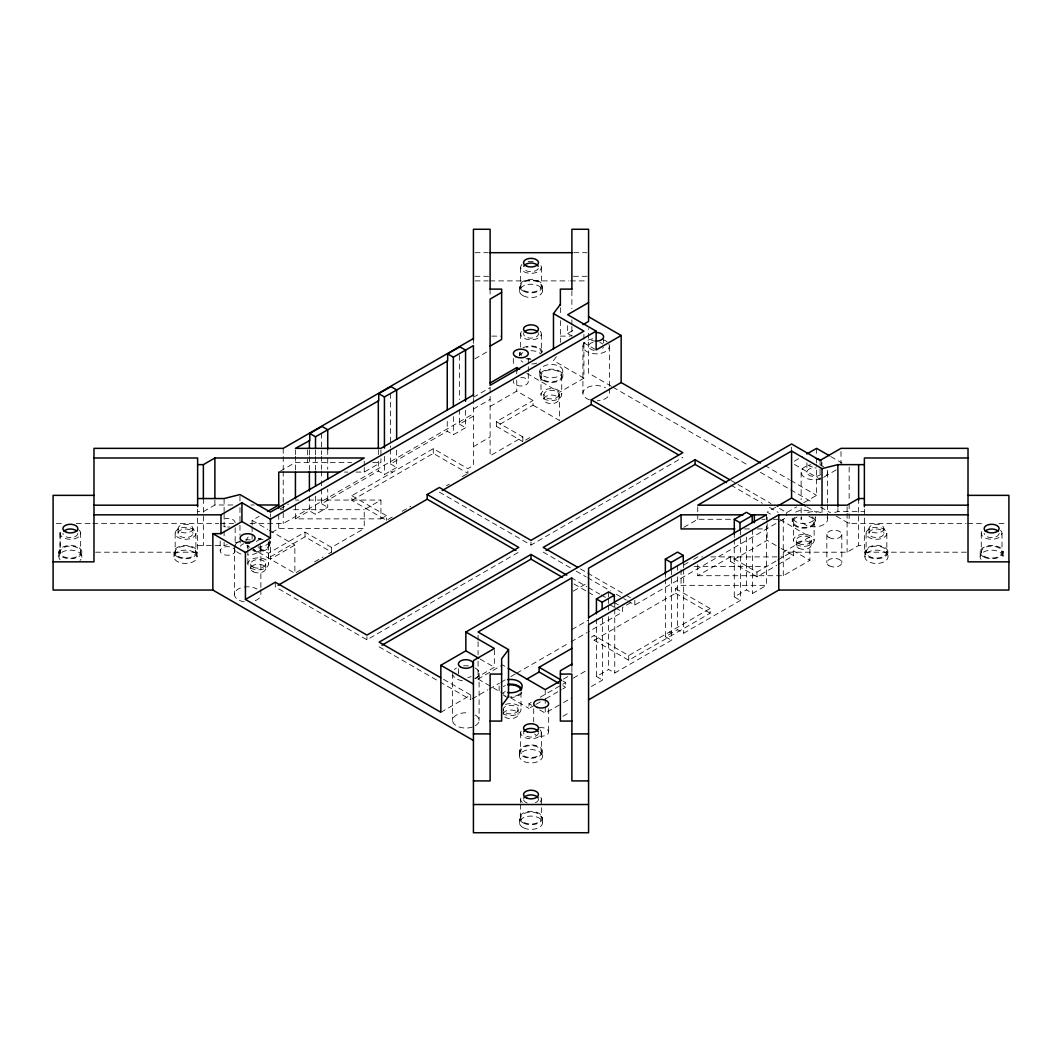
<?xml version="1.0" encoding="UTF-8"?>
<svg xmlns="http://www.w3.org/2000/svg" width="1062" height="1062" viewBox="0 0 1062 1062"><rect width="100%" height="100%" fill="white"/><g stroke="black" fill="none" stroke-linecap="round" stroke-linejoin="round"><path stroke-width="0.75" stroke-dasharray="5 3.75" d="M556.422 356.646L553.475 360.576L583.927 378.165L583.927 340.875M232.897 504.994L214.896 504.994L203.373 511.645L197.625 511.645M280.129 471.289L295.435 462.448L351.628 462.448M474.807 358.89L488.732 350.858M567.639 325.662L567.639 333.495L574.622 329.472M252.106 525.079L252.106 520.38L259.115 516.331M280.129 508.897L288.479 504.078M473.426 397.307L490.113 387.657M356.022 472.086L364.239 472.086L380.939 462.448L380.939 457.749M473.426 409.056L490.113 399.418M250.114 523.566L283.222 523.566L473.426 413.755M256.314 541.447L263.323 537.412M271.726 532.553L278.735 528.504L364.239 528.504L364.239 509.707L380.939 500.056L380.939 518.867L295.435 518.867L295.435 503.189M295.435 518.867L309.4 510.809L315.507 514.327L327.72 507.278L327.72 489.131M321.613 488.998L321.613 503.76L378.324 471.01L384.431 474.541L396.644 467.492L396.644 449.332M390.537 449.199L390.537 463.961L447.248 431.225L453.355 434.743L465.568 427.694L465.568 409.534M459.461 409.401L459.461 424.163L473.426 416.105M490.113 406.467L516.756 391.095L533.031 400.493L533.031 405.193L496.392 426.353L496.392 421.654L533.031 400.493M392.183 517.075L386.462 520.38L351.854 500.401L351.854 495.688L433.283 448.682L467.891 468.661L473.426 465.475L473.426 398.091M351.854 500.401L433.283 453.381L467.891 473.36L467.891 468.661M258.889 547.793L268.394 553.289L305.033 532.128L331.503 547.408L364.239 528.504M331.503 547.408L331.503 552.107L305.033 536.828L268.394 557.988L268.394 553.289M300.493 570.015L294.864 573.268L294.864 545.058L270.425 559.156L270.425 541.328M526.725 373.346L559.501 392.263L583.927 378.165M473.426 446.664L490.113 437.026M380.939 518.867L386.462 515.667L386.462 520.38M529.898 437.557L522.862 441.633L522.862 436.933L490.113 455.824L490.113 386.249M314.591 561.878L323.047 556.992M328.689 553.74L331.503 552.107M402.179 511.3L410.755 506.348M446.465 485.732L449.319 484.086M462.182 476.665L467.891 473.36M275.31 582.202L275.31 586.901L366.921 639.789L518.787 552.107M439.389 492.171L531 545.058L682.866 457.377M794.349 461.173L802.686 456.368M573.268 591.162L587.193 583.131M683.848 527.323L697.761 519.291L732.289 519.291M474.82 678.565L494.361 667.281L494.361 648.484M824.258 476.825L836.816 469.563M478.073 661.201L478.073 679.043L502.499 664.931L506.773 667.401M775.764 507.171L767.136 512.149L772.844 515.442M571.887 629.58L588.574 619.942M683.848 564.944L688.017 562.528M693.592 559.316L697.761 556.9L702.699 556.9M440.849 712.283L470.745 695.026L470.745 699.725L440.69 682.375M630.748 602.645L622.611 607.345L622.611 612.044L588.229 631.903M779.521 508.486L786.69 512.614L796.646 506.866M803.761 502.751L816.572 495.357L816.572 464.559M472.178 698.902L487.936 689.796M489.37 688.972L499.392 683.185M500.826 682.362L505.127 679.879M510.862 676.56L515.15 674.078M516.583 673.255L569.604 642.656M571.024 641.82L587.193 632.501M627.669 600.866L634.824 604.995L779.521 521.455M780.477 520.898L786.69 517.313L786.69 512.614M591.348 637.147L594.109 635.554L628.717 655.533L710.146 608.526L710.146 613.225L628.717 660.232L594.109 640.253L594.109 635.554M594.109 640.253L675.538 593.246L675.538 588.547L681.061 585.348L766.565 585.348L766.565 521.097M697.761 564.745L697.761 575.71L730.497 556.807L756.967 572.086L776.694 560.696M505.313 691.521L502.499 693.141L509.468 697.163M730.497 556.807L730.497 561.506L767.136 540.359L779.681 547.594M563.471 679.096L569.073 675.857M697.761 575.71L783.265 575.71L809.894 560.338L809.894 536.828L783.265 552.2L847.104 552.2L858.627 545.549L864.375 545.549M534.598 705.168L528.969 708.42L528.969 703.721L531.783 702.088M540.239 697.216L561.373 685.003M562.794 684.193L565.608 682.561L565.608 687.273L562.794 688.893M573.268 678.14L588.574 669.299M777.689 560.112L793.606 550.939L809.894 560.338M536.005 704.358L544.461 699.473M545.881 698.663L561.373 689.703M730.497 561.506L756.967 576.785L776.694 565.396M778.101 564.586L793.606 555.638L793.606 550.939M596.432 618.761L596.432 676.521L608.645 669.472L614.752 673.003L671.463 640.253L671.463 576.294M665.356 578.963L665.356 636.735L677.569 629.673L683.676 633.204L740.387 600.468L740.387 536.509M734.28 539.164L734.28 596.937L746.493 589.888L752.6 593.406L766.565 585.348M539.828 709.987L545.244 713.12L562.063 703.416M563.471 702.606L571.887 697.747M591.375 686.49L602.539 680.052L602.539 616.093M562.926 716.279L569.325 712.575M197.625 545.549L224.109 545.549L227.281 544.753M235.206 542.762L239.972 541.58M834.719 512.442L837.891 511.645L864.375 511.645M475.072 252.69L488.228 252.69M573.772 252.69L586.928 252.69M474.94 276.293L488.6 276.293M573.4 276.293L587.06 276.293M475.072 280.899L488.228 280.899M489.874 280.899L568.834 280.899M570.48 280.899L586.928 280.899M491.759 336.123L501.636 336.123M560.364 336.123L570.241 336.123M372.789 462.448L380.939 462.448M344.513 472.086L347.792 472.086M295.435 500.056L298.727 500.056M308.591 500.056L380.939 500.056M250.911 504.994L254.19 504.994M280.381 509.707L283.673 509.707M293.537 509.707L364.239 509.707M761.892 519.291L765.171 519.291M773.401 519.291L783.265 519.291L783.265 575.71M56.405 523.566L63.03 523.566M76.278 523.566L91.173 523.566M92.832 523.566L218.653 523.566M220.312 523.566L233.56 523.566M836.259 516.132L849.149 523.566L966.075 523.566M967.721 523.566L984.195 523.566M999.023 523.566L1007.254 523.566M744.581 528.929L749.467 528.929M757.405 528.929L766.565 528.929M95.62 552.2L197.625 552.2L197.625 508.273M966.38 552.2L864.375 552.2L864.375 505.193M710.916 556.9L783.265 556.9M694.216 566.55L766.565 566.55M830.736 456.527L842.073 463.059M567.639 333.495L574.768 337.61M583.317 342.548L596.14 349.956M794.416 464.426L820.063 479.241L820.063 466.696M764.852 465.488L789.278 479.599M790.712 480.422L816.572 495.357M611.486 386.356L588.574 373.134L588.574 328.662M612.92 387.179L748.922 465.7M760.379 472.325L813.359 502.897M820.514 507.039L830.537 512.827M806.801 506.839L816.492 512.428M730.855 480.382L736.59 483.688M738.024 484.524L770.946 503.534M730.855 485.095L762.357 503.269M769.512 507.397L778.101 512.362M779.973 519.557L809.894 536.828M533.031 405.193L559.501 420.472L559.501 392.263M781.074 548.39L793.606 555.638M496.392 421.654L522.862 436.933M496.392 426.353L522.862 441.633M459.461 424.163L465.568 427.694M734.28 596.937L740.387 600.468M675.538 588.547L710.146 608.526M675.538 593.246L710.146 613.225M580.423 568.887L586.158 572.192M587.591 573.029L624.801 594.508M626.235 595.331L630.523 597.813M390.537 463.961L396.644 467.492M543.213 552.107L570.413 567.812M576.135 571.117L586.158 576.905M587.591 577.728L610.491 590.95M616.212 594.255L626.235 600.043M390.537 471.01L392.568 472.192M669.432 632.023L671.463 633.204M571.077 577.595L586.821 586.689M588.255 587.512L599.711 594.123M601.132 594.946L605.433 597.428M614.022 602.393L618.31 604.862M573.945 583.954L586.821 591.388M588.255 592.211L595.41 596.353M609.721 604.61L614.022 607.092M615.456 607.915L622.611 612.044M665.356 636.735L671.463 640.253M351.854 495.688L386.462 515.667M321.613 503.76L327.72 507.278M596.432 676.521L602.539 680.052M562.82 680.954L565.608 682.561M562.82 685.654L565.608 687.273M252.106 520.38L267.783 529.42M269.204 530.243L294.864 545.058M480.104 659.064L494.361 667.281M528.969 703.721L531.677 705.287M246.888 545.576L249.663 547.169M251.044 547.965L294.864 573.268M478.073 679.043L501.609 692.623M510.862 697.973L528.969 708.42M443.544 679.322L470.745 695.026M379.134 646.838L439.256 681.552M1003.046 551.231L1003.046 557.669M1001.997 533.297L1001.997 552.107A10.368 5.987 0 0 1 986.439 557.284A10.368 5.987 0 0 1 986.439 546.93A10.368 5.987 0 0 1 1001.997 552.107M981.261 533.297L981.261 552.107M980.213 551.258L980.213 557.683M887.991 552.107A11.509 6.651 0 0 1 870.707 557.869A11.509 6.651 0 0 1 870.707 546.346A11.509 6.651 0 0 1 887.991 552.107L887.991 556.807A11.509 6.651 0 0 1 870.707 562.568A11.509 6.651 0 0 1 870.707 551.045A11.509 6.651 0 0 1 887.991 556.807M886.836 533.297A10.368 5.987 0 0 1 871.291 538.487A10.368 5.987 0 0 1 871.291 528.119A10.368 5.987 0 0 1 886.836 533.297L886.836 552.107A10.368 5.987 0 0 1 871.291 557.284A10.368 5.987 0 0 1 871.291 546.93A10.368 5.987 0 0 1 886.836 552.107M883.956 528.597A7.487 4.328 0 0 1 872.725 532.341A7.487 4.328 0 0 1 872.725 524.854A7.487 4.328 0 0 1 883.956 528.597L883.956 533.297A7.487 4.328 0 0 1 872.725 537.04A7.487 4.328 0 0 1 872.725 529.566A7.487 4.328 0 0 1 883.956 533.297M868.981 528.597L868.981 533.297M866.101 533.297L866.101 552.107M864.959 552.107L864.959 556.807M858.627 498.543L858.627 545.549M849.149 467.147L849.149 501.994M849.149 503.653L849.149 511.95M849.149 513.61L849.149 523.566M847.104 506.813L847.104 511.672M847.104 513.291L847.104 552.2M841.808 534.478L841.808 562.687M841.011 451.483L841.011 464.014M837.891 508.406L837.891 511.645M827.617 472.192L827.617 502.99M827.617 504.609L827.617 519.199M826.833 534.478L826.833 562.687M822.028 507.53L822.028 512.388M821.855 462.78L821.855 465.913M820.063 460.43L820.063 465.129M816.572 448.35L816.572 456.448M816.572 458.067L816.572 462.939M815.297 521.548L815.297 516.849A11.509 6.651 0 0 1 803.788 523.5A11.509 6.651 0 0 1 792.265 516.849L792.265 521.548M814.142 521.548L814.142 540.359A10.368 5.987 0 0 1 798.597 545.536A10.368 5.987 0 0 1 798.597 535.168A10.368 5.987 0 0 1 814.142 540.359M811.249 540.067L811.249 544.766M806.881 462.78L806.881 472.192M801.133 472.192L801.133 499.751M801.133 507.848L801.133 519.199M796.314 540.651L796.314 545.35M793.42 521.548L793.42 540.359M791.575 447.115L791.575 450.248M767.136 517.128L767.136 522.106M767.136 523.765L767.136 540.359M766.565 514.831L766.565 519.53M756.967 572.086L756.967 576.785M752.6 529.447L752.6 593.406M746.493 537.067L746.493 589.888M740.387 529.938L740.387 534.863M734.28 534.226L734.28 537.518M697.761 506.76L697.761 519.291M683.676 562.687L683.676 567.599M683.676 569.245L683.676 633.204M681.061 569.683L681.061 585.348M677.569 565.316L677.569 570.267M677.569 576.865L677.569 629.673M671.463 569.736L671.463 574.661M665.356 574.011L665.356 577.316M634.824 600.295L634.824 604.995M628.717 655.533L628.717 660.232M614.752 602.473L614.752 607.398M614.752 609.044L614.752 673.003M609.389 346.199L609.389 386.727M609.389 388.347L609.389 393.205A13.248 7.646 0 0 1 597.295 400.825M608.645 591.906L608.645 596.857M608.645 598.503L608.645 603.455M608.645 605.101L608.645 610.053M608.645 616.65L608.645 669.472M603.628 339.92L603.628 343.066M588.574 619.757L588.574 624.642M583.927 334.397L583.927 339.256M582.905 346.199L582.905 393.205M571.887 290.736L571.887 308.63M571.887 319.914L571.887 324.813M571.887 326.406L571.887 336.123M571.887 667.334L571.887 672.365M562.873 371.116A11.509 6.651 0 0 1 545.602 376.864A11.509 6.651 0 0 1 545.602 365.355A11.509 6.651 0 0 1 562.873 371.116L562.873 375.815M561.718 375.815L561.718 394.613A10.368 5.987 0 0 1 546.173 399.803A10.368 5.987 0 0 1 546.173 389.435A10.368 5.987 0 0 1 561.718 394.613M560.364 307.648L560.364 315.135M560.364 320.618L560.364 342.442M558.824 394.905A7.487 4.328 0 0 1 547.182 398.21A7.487 4.328 0 0 1 548.058 390.736A7.487 4.328 0 0 1 558.824 394.905L558.824 399.617A7.487 4.328 0 0 1 547.182 402.91A7.487 4.328 0 0 1 548.058 395.436A7.487 4.328 0 0 1 558.824 399.617M548.669 708.699L548.669 731.93M545.244 689.623L545.244 705.287M545.244 706.854L545.244 713.12M543.89 394.321L543.89 399.02M542.496 285.824L542.496 290.523M542.456 752.268A11.509 6.651 0 0 1 524.23 756.941A11.509 6.651 0 0 1 526.327 745.484A11.509 6.651 0 0 1 542.456 752.268L542.456 756.967A11.509 6.651 0 0 1 524.23 761.64A11.509 6.651 0 0 1 526.327 750.184A11.509 6.651 0 0 1 542.456 756.967M542.456 817.368L542.456 822.068M541.368 267.252L541.368 286.05M541.341 334.264L541.341 353.062A10.368 5.987 0 0 0 526.447 347.274M541.368 732.661L541.368 751.458M541.355 798.956L541.355 817.767M540.996 375.815L540.996 394.613M539.841 371.116L539.841 375.815M533.695 708.699L533.695 721.974M531 541.925L531 545.058M528.305 358.465L528.305 365.102M528.305 366.762L528.305 371.74M528.305 373.399L528.305 381.683M521.004 692.358L521.004 709.602M520.632 267.478L520.632 286.275M520.659 333.441L520.659 347.539M520.632 732.86L520.632 751.67M520.645 799.527L520.645 802.66M520.645 804.226L520.645 818.337M519.504 286.514L519.504 291.214M519.491 355.783L519.491 352.65A11.509 6.651 0 0 0 521.03 355.982M519.544 750.861L519.544 755.56M519.544 818.722L519.544 823.422M518.11 709.894A7.487 4.328 0 0 1 506.468 713.186A7.487 4.328 0 0 1 507.344 705.712A7.487 4.328 0 0 1 518.11 709.894L518.11 714.593A7.487 4.328 0 0 1 506.468 717.885A7.487 4.328 0 0 1 507.344 710.425A7.487 4.328 0 0 1 518.11 714.593M516.756 370.718L516.756 373.851M516.756 380.116L516.756 391.095M513.331 358.465L513.331 366.762M503.176 709.31L503.176 714.009M499.127 686.092L499.127 690.791M490.113 289.116L490.113 295.701M479.095 673.401L479.095 720.408M478.073 635.275L478.073 640.134M478.073 641.753L478.073 654.723M473.426 338.539L473.426 343.438M459.461 355.292L459.461 399.564M458.372 668.702L458.372 673.401A7.487 4.328 0 0 1 460.563 670.348M453.355 416.596L453.355 434.743M452.611 673.401L452.611 720.408M447.248 421.375L447.248 431.225M433.283 448.682L433.283 453.381M390.537 393.444L390.537 447.567M384.431 456.381L384.431 474.541M380.939 449.916L380.939 456.182M378.324 449.691L378.324 454.616M378.324 461.173L378.324 471.01M366.921 636.656L366.921 639.789M364.239 461.12L364.239 465.82M364.239 467.386L364.239 472.086M327.72 449.518L327.72 469.324M321.613 433.23L321.613 454.549M321.613 456.195L321.613 469.311M321.613 470.957L321.613 479.148M321.613 480.794L321.613 487.352M315.507 449.969L315.507 454.921M315.507 456.567L315.507 469.762M315.507 496.18L315.507 514.327M309.4 450.129L309.4 455.04M309.4 456.687L309.4 469.802M309.4 496.047L309.4 510.809M307.648 449.916L307.648 457.749M307.648 459.315L307.648 462.448M305.033 532.128L305.033 536.828M295.435 449.916L295.435 454.616M295.435 456.182L295.435 470.625M283.222 448.35L283.222 454.881M283.222 456.527L283.222 469.603M283.222 471.236L283.222 502.313M283.222 503.946L283.222 523.566M278.735 514.406L278.735 528.504M270.425 513.769L270.425 517.008M269.735 540.359L269.735 545.058M268.58 545.058L268.58 563.856A10.368 5.987 0 0 1 253.035 569.046A10.368 5.987 0 0 1 253.035 558.678A10.368 5.987 0 0 1 268.58 563.856M265.686 563.564L265.686 568.263M260.867 547.408L260.867 587.936M260.867 589.556L260.867 594.415A13.248 7.646 0 0 1 254.256 601.039M252.106 526.646L252.106 539.177M250.751 564.148L250.751 568.86M247.858 548.191L247.858 545.058A10.368 5.987 0 0 0 249.238 548.045M247.858 549.758L247.858 563.856M240.145 538.009L240.145 545.841M239.972 496.18L239.972 501.052M239.972 507.53L239.972 523.739M239.972 525.358L239.972 535.089M235.167 527.708L235.167 547.62M234.383 547.408L234.383 594.415M224.109 498.543L224.109 511.512M224.109 513.132L224.109 529.341M224.109 530.96L224.109 535.832M224.109 542.31L224.109 545.549M220.192 540.983L220.192 550.939M214.896 500.136L214.896 504.994M203.373 498.543L203.373 545.549M197.041 552.107L197.041 556.807A11.509 6.651 0 0 1 179.77 562.568A11.509 6.651 0 0 1 179.77 551.045A11.509 6.651 0 0 1 197.041 556.807M195.899 533.297A10.368 5.987 0 0 1 180.354 538.487A10.368 5.987 0 0 1 180.354 528.119A10.368 5.987 0 0 1 195.899 533.297L195.899 552.107M193.018 528.597A7.487 4.328 0 0 1 181.788 532.341A7.487 4.328 0 0 1 181.788 524.854A7.487 4.328 0 0 1 193.018 528.597L193.018 533.297A7.487 4.328 0 0 1 181.788 537.04A7.487 4.328 0 0 1 181.788 529.566A7.487 4.328 0 0 1 193.018 533.297M178.044 528.597L178.044 533.297M175.164 533.297L175.164 552.107M174.009 552.107L174.009 556.807M81.867 552.505A11.509 6.651 0 0 1 64.039 557.656A11.509 6.651 0 0 1 65.22 546.16A11.509 6.651 0 0 1 81.867 552.505L81.867 557.205M80.646 532.527L80.646 552.904A10.368 5.987 0 0 1 64.052 556.846A10.368 5.987 0 0 1 66.428 546.572A10.368 5.987 0 0 1 80.646 552.904M60.096 532.513L60.096 551.311M60.096 534.067L60.096 552.877M58.875 551.709L58.875 556.408M999.116 533.297A7.487 4.328 0 0 1 991.629 537.624A7.487 4.328 0 0 1 984.142 533.297M811.926 516.849A11.509 6.651 0 0 1 811.926 526.248A11.509 6.651 0 0 1 795.637 526.248A11.509 6.651 0 0 1 795.637 516.849M795.637 512.149A11.509 6.651 0 0 1 811.926 512.149M808.965 516.371A10.368 5.987 0 0 1 811.726 525.398A10.368 5.987 0 0 1 795.85 525.398A10.368 5.987 0 0 1 798.597 516.371M538.487 732.753A7.487 4.328 0 0 1 531 737.081A7.487 4.328 0 0 1 523.513 732.753M538.487 799.248A7.487 4.328 0 0 1 534.744 802.991M527.256 802.991A7.487 4.328 0 0 1 523.513 799.248M505.459 704.411A10.368 5.987 0 0 1 519.132 706.164A10.368 5.987 0 0 1 517.3 714.182A10.368 5.987 0 0 1 503.308 713.823M521.761 692.517A11.509 6.651 0 0 1 510.649 697.442M507.663 697.216A11.509 6.651 0 0 1 504.888 696.553M519.623 693.791A10.368 5.987 0 0 1 510.649 696.778M505.459 695.968A10.368 5.987 0 0 1 503.308 695.026M503.308 686.556A10.368 5.987 0 0 1 505.459 685.614M538.235 332.725A7.487 4.328 0 0 1 531 338.167A7.487 4.328 0 0 1 523.765 332.725M538.235 268.487A7.487 4.328 0 0 1 531 271.686A7.487 4.328 0 0 1 523.765 268.487M77.858 533.297A7.487 4.328 0 0 1 70.371 537.624A7.487 4.328 0 0 1 62.884 533.297M268.195 541.726A11.509 6.651 0 0 1 266.363 549.758A11.509 6.651 0 0 1 252.464 550.82M248.242 548.377A11.509 6.651 0 0 1 247.088 546.771M258.212 538.407A11.509 6.651 0 0 1 261.199 538.633M269.336 542.071A11.509 6.651 0 0 1 258.212 546.996M246.703 540.359A11.509 6.651 0 0 1 248.242 537.027M268.221 543.505A10.368 5.987 0 0 1 264.531 549.797A10.368 5.987 0 0 1 253.035 550.235M258.212 539.071A10.368 5.987 0 0 1 263.403 539.868M603.375 347.314A7.487 4.328 0 0 1 602.619 348.349M594.202 350.367A7.487 4.328 0 0 1 588.653 346.199A7.487 4.328 0 0 1 594.202 342.017M599.884 342.455A7.487 4.328 0 0 1 602.619 344.035M820.846 474.342A7.487 4.328 0 0 1 811.209 476.108A7.487 4.328 0 0 1 807.332 470.705A7.487 4.328 0 0 1 816.306 468.01M471.156 676.454A7.487 4.328 0 0 1 467.798 677.569M254.11 549.572A7.487 4.328 0 0 1 252.929 550.461M240.397 546.293A7.487 4.328 0 0 1 243.888 543.664M596.14 341.114A7.487 4.328 0 0 1 589.662 338.951M821.603 461.665A7.487 4.328 0 0 1 820.846 464.944M812.43 466.961A7.487 4.328 0 0 1 807.133 461.665M589.516 399.83A13.248 7.646 0 0 1 585.64 388.559A13.248 7.646 0 0 1 605.513 387.803M608.938 344.221A13.248 7.646 0 0 1 598.822 353.686A13.248 7.646 0 0 1 583.038 347.301A13.248 7.646 0 0 1 594.985 338.579M602.765 339.575A13.248 7.646 0 0 1 607.61 342.376M475.218 715.005A13.248 7.646 0 0 1 475.218 725.824M472.484 727.032A13.248 7.646 0 0 1 452.731 721.403A13.248 7.646 0 0 1 469.285 713.027M475.218 667.998A13.248 7.646 0 0 1 475.218 678.804M462.435 680.782A13.248 7.646 0 0 1 453.062 675.379M454.39 669.578A13.248 7.646 0 0 1 456.487 667.998M463.55 665.874A13.248 7.646 0 0 1 469.285 666.007M244.207 601.809A13.248 7.646 0 0 1 234.503 595.41A13.248 7.646 0 0 1 241.008 587.804M244.207 587.034A13.248 7.646 0 0 1 256.991 589.012M260.416 545.43A13.248 7.646 0 0 1 247.632 555.054M241.008 554.032A13.248 7.646 0 0 1 234.835 549.386M234.835 545.43A13.248 7.646 0 0 1 238.26 542.005M245.322 539.881A13.248 7.646 0 0 1 251.057 540.027M60.083 559.78A11.509 6.651 0 0 1 71.061 550.169A11.509 6.651 0 0 1 79.982 560.47M78.601 529.673A10.368 5.987 0 0 1 71.712 539.23A10.368 5.987 0 0 1 60.799 531M530.283 358.624A10.368 5.987 0 0 1 527.628 358.306M521.694 355.279A10.368 5.987 0 0 1 520.659 352.239M536.761 363.111A11.509 6.651 0 0 1 531 364M522.862 362.049A11.509 6.651 0 0 1 521.03 360.682M519.876 355.637A11.509 6.651 0 0 1 522.862 352.65M531 350.699A11.509 6.651 0 0 1 540.97 354.031M540.956 265.699A10.368 5.987 0 0 1 529.845 273.306A10.368 5.987 0 0 1 521.933 264.465M528.133 261.61A10.368 5.987 0 0 1 533.496 261.557M540.306 331.225A10.368 5.987 0 0 1 530.283 339.813A10.368 5.987 0 0 1 522.398 330.508M522.862 347.951A11.509 6.651 0 0 1 536.761 346.889A11.509 6.651 0 0 1 542.124 354.376M531 359.301A11.509 6.651 0 0 1 525.239 358.412M980.996 559.369A11.509 6.651 0 0 1 991.603 550.156A11.509 6.651 0 0 1 1002.276 559.342M1000.603 530.31A10.368 5.987 0 0 1 991.629 539.284A10.368 5.987 0 0 1 982.655 530.31M539.881 729.674A10.368 5.987 0 0 1 531.173 738.74A10.368 5.987 0 0 1 521.933 729.859M540.877 797.416A10.368 5.987 0 0 1 538.673 803.27M522.278 802.474A10.368 5.987 0 0 1 521.787 796.5M827.165 517.221A13.248 7.646 0 0 1 814.368 526.845A13.248 7.646 0 0 1 801.584 517.221M807.744 512.574A13.248 7.646 0 0 1 820.992 512.574M827.165 470.214A13.248 7.646 0 0 1 823.74 477.595M820.992 478.803A13.248 7.646 0 0 1 802.129 475.112A13.248 7.646 0 0 1 810.943 464.798M820.992 465.568A13.248 7.646 0 0 1 823.74 466.776M229.618 526.898A7.487 4.328 0 0 1 227.68 527.044M225.741 526.898A7.487 4.328 0 0 1 223.936 526.473M223.936 518.986A7.487 4.328 0 0 1 235.167 522.73M520.818 377.368A7.487 4.328 0 0 1 528.279 382.068A7.487 4.328 0 0 1 519.517 385.944A7.487 4.328 0 0 1 513.596 380.568M234.914 549.811A7.487 4.328 0 0 1 226.379 555.187A7.487 4.328 0 0 1 221.546 548.457A7.487 4.328 0 0 1 234.158 548.775M539.244 727.749A7.487 4.328 0 0 1 548.218 730.457A7.487 4.328 0 0 1 544.341 735.847A7.487 4.328 0 0 1 534.69 734.094M798.863 548.311A7.487 4.328 0 0 0 811.129 545.895A7.487 4.328 0 0 0 801.359 540.97A7.487 4.328 0 0 0 798.863 548.311M798.863 543.611A7.487 4.328 0 0 0 811.129 541.182A7.487 4.328 0 0 0 801.359 536.27A7.487 4.328 0 0 0 798.863 543.611M543.213 380.515A11.509 6.651 0 0 0 562.475 377.528A11.509 6.651 0 0 0 548.377 369.39A11.509 6.651 0 0 0 543.213 380.515M544.023 380.05A10.368 5.987 0 0 0 561.373 377.355A10.368 5.987 0 0 0 548.669 370.027A10.368 5.987 0 0 0 544.023 380.05M253.3 571.821A7.487 4.328 0 0 0 265.566 569.391A7.487 4.328 0 0 0 255.796 564.48A7.487 4.328 0 0 0 253.3 571.821M253.3 567.121A7.487 4.328 0 0 0 265.566 564.692A7.487 4.328 0 0 0 255.796 559.767A7.487 4.328 0 0 0 253.3 567.121M178.204 556.342A10.368 5.987 0 0 0 195.541 553.66A10.368 5.987 0 0 0 182.85 546.333A10.368 5.987 0 0 0 178.204 556.342M177.394 556.807A11.509 6.651 0 0 0 196.656 553.833A11.509 6.651 0 0 0 182.545 545.682A11.509 6.651 0 0 0 177.394 556.807M523.818 290.484A10.368 5.987 0 0 0 541.062 287.603A10.368 5.987 0 0 0 528.133 280.421A10.368 5.987 0 0 0 523.818 290.484M523.287 295.807A11.509 6.651 0 0 0 542.257 292.249A11.509 6.651 0 0 0 527.442 284.55A11.509 6.651 0 0 0 523.287 295.807M523.287 291.107A11.509 6.651 0 0 0 542.257 287.55A11.509 6.651 0 0 0 527.442 279.837A11.509 6.651 0 0 0 523.287 291.107M984.633 557.391A11.509 6.651 0 0 0 1003.046 552.97A11.509 6.651 0 0 0 987.195 545.974A11.509 6.651 0 0 0 984.633 557.391M523.792 755.865A10.368 5.987 0 0 0 541.049 753.011A10.368 5.987 0 0 0 528.146 745.816A10.368 5.987 0 0 0 523.792 755.865M524.031 822.479A10.368 5.987 0 0 0 541.129 819.32A10.368 5.987 0 0 0 527.841 812.35A10.368 5.987 0 0 0 524.031 822.479M523.725 827.909A11.509 6.651 0 0 0 542.363 823.807A11.509 6.651 0 0 0 526.898 816.532A11.509 6.651 0 0 0 523.725 827.909M523.725 823.209A11.509 6.651 0 0 0 542.363 819.107A11.509 6.651 0 0 0 526.898 811.833A11.509 6.651 0 0 0 523.725 823.209M829.024 537.531A7.487 4.328 0 0 0 841.555 535.593A7.487 4.328 0 0 0 832.382 530.31A7.487 4.328 0 0 0 829.024 537.531M829.024 565.741A7.487 4.328 0 0 0 841.555 563.803A7.487 4.328 0 0 0 832.382 558.506A7.487 4.328 0 0 0 829.024 565.741"/><path stroke-width="1.5" d="M553.475 349.225L553.475 313.569L560.364 304.409M571.887 666.02L571.887 577.861L478.073 632.023L508.525 649.612L501.636 658.772L501.636 721.071L490.113 721.071M501.636 705.779L508.525 696.632L508.525 649.612M197.625 464.638L203.373 464.638L214.896 457.987L364.239 457.987L270.425 512.149L239.972 494.56L224.109 498.543L197.625 498.543M501.636 292.435L490.113 299.086L490.113 385.307L583.927 331.145L553.475 313.569M473.426 338.539L283.222 448.35L93.987 448.35L93.987 561.838L53.1 561.838M473.426 394.945L380.939 448.35L295.435 448.35L309.799 440.518L309.799 433.469L322.025 426.42L327.72 429.712L327.72 449.518M309.799 433.469L315.507 436.761L378.736 400.732L378.736 393.67L390.949 386.621L396.644 389.913L396.644 439.429M378.736 393.67L384.431 396.962L447.66 360.934L447.66 353.885L459.873 346.836L465.568 350.128L465.568 401.29M447.66 353.885L453.355 357.177L473.426 345.588L473.426 396.033M490.113 346.106L501.636 339.455L501.636 289.116L490.113 289.116M93.987 514.831L220.989 514.831L241.937 502.738L270.425 519.199L596.14 331.145L596.14 349.956L621.151 335.512L621.151 382.532L760.538 463.005M588.574 302.604L567.639 314.697L596.14 331.145M473.426 740.493L212.851 590.047L212.851 533.642L220.989 533.642L241.937 521.548L270.425 538.009L270.425 519.199M582.998 324.64L588.574 321.414L588.574 229.273L571.887 229.273L571.887 289.222M267.531 511.472L278.735 504.994L257.455 504.994M490.113 382.957L516.756 367.585L519.597 369.231M212.851 533.642L245.428 552.439L270.425 538.009M245.428 552.439L245.428 599.459L275.31 582.202L366.921 635.089L518.787 547.408L427.176 494.52L427.176 499.22L278.178 585.242M427.176 494.52L439.389 487.471L531 540.359L682.866 452.677L591.255 399.79L591.255 404.489L442.257 490.511M591.255 399.79L621.151 382.532M566.789 575.113L531 554.457L379.134 642.138L440.69 677.675M729.435 479.559L695.079 459.727L543.213 547.408L577.569 567.241M382.001 645.178L531 559.156L562.488 577.343M546.08 550.448L695.079 464.426L726.567 482.613M245.428 599.459L440.849 712.283L440.849 665.277L465.86 650.833L465.86 632.023L791.575 443.982L820.063 460.43L841.011 448.35L968.013 448.35L968.013 561.838L1008.9 561.838M742.949 514.831L681.061 514.831L588.574 568.223L588.574 618.137M864.375 464.638L837.891 464.638L822.028 468.621L791.575 451.031L697.761 505.193L847.104 505.193L858.627 498.543L864.375 498.543M806.854 453.965L816.572 448.35L829.316 455.704M596.432 613.809L596.432 598.955L608.645 591.906L614.34 595.185L614.34 602.247L602.127 609.296L602.127 602.247L614.34 595.185M665.356 574.011L665.356 559.156L677.569 552.107L683.264 555.399L683.264 562.448L671.051 569.497L671.051 562.448L683.264 555.399M734.28 534.226L734.28 519.371L746.493 512.309L752.201 515.601L752.201 522.65L739.975 529.712L739.975 522.65L752.201 515.601M777.198 506.335L791.575 498.038L805.421 506.043M588.574 617.593L602.127 609.296M968.013 514.831L778.778 514.831L588.574 624.642L588.574 832.727L473.426 832.727L473.426 660.564L494.361 648.484L465.86 632.023M558.639 683.251L539.138 671.994L539.138 667.281L571.887 648.391M526.46 679.308L539.138 671.994M571.887 664.095L560.364 670.733L560.364 721.071L571.887 721.071M560.67 680.715L545.244 689.623L508.194 668.224M588.574 699.858L778.778 590.047L1008.9 590.047L1008.9 495.357L968.013 495.357M489.874 252.69L572.126 252.69M571.887 289.116L560.364 289.116L560.364 305.405M93.987 457.987L197.625 457.987L197.625 506.786M968.013 457.987L864.375 457.987L864.375 506.786M339.575 472.086L278.735 472.086L278.735 508.127M93.987 495.357L53.1 495.357L53.1 590.047L212.851 590.047M93.987 505.193L197.625 505.193M864.375 504.994L968.013 505.193M751.086 514.831L766.565 514.831L752.201 522.65M734.811 528.929L681.061 528.929L681.061 514.831M501.636 674.065L490.113 674.065L490.113 780.915L473.426 780.915M560.364 674.065L571.887 674.065L571.887 780.915L588.574 780.915M473.426 733.895L490.113 733.895M571.887 733.895L588.574 733.895M473.426 804.518L588.574 804.518M588.574 316.715L621.151 335.512M591.255 404.489L678.565 454.894M734.28 519.371L739.975 522.65M739.975 529.712L683.264 562.448M665.356 559.156L671.051 562.448M671.051 569.497L614.34 602.247M427.176 499.22L515.92 550.461M596.432 598.955L602.127 602.247M539.138 667.281L561.426 680.158M465.86 650.833L478.683 658.241M440.849 665.277L473.426 684.074M858.627 464.638L858.627 500.295M837.891 464.638L837.891 506.786M822.028 468.621L822.028 505.897M791.575 451.031L791.575 498.038M778.778 514.831L778.778 590.047M754.352 514.831L754.352 522.663M695.079 459.727L695.079 464.426M531 554.457L531 559.156M516.756 367.585L516.756 370.718M490.113 289.222L490.113 229.273L473.426 229.273L473.426 339.946M453.355 357.177L453.355 406.693M447.248 360.695L447.248 409.905M384.431 396.962L384.431 448.124M378.324 400.493L378.324 448.058M327.72 472.617L327.72 479.227M315.507 436.761L315.507 448.31M315.507 471.422L315.507 486.277M309.4 440.292L309.4 448.483M309.4 471.448L309.4 491.122M295.435 472.258L295.435 498.423M241.937 502.738L241.937 521.548M220.989 514.831L220.989 533.642M214.896 457.987L214.896 498.516M203.373 464.638L203.373 498.675M985.138 531.146A7.487 4.328 0 0 1 998.107 531.146M523.765 731.638A7.487 4.328 0 0 1 531 728.439A7.487 4.328 0 0 1 538.235 731.638M523.765 798.12A7.487 4.328 0 0 1 531 794.92A7.487 4.328 0 0 1 538.235 798.12M507.663 684.366A11.509 6.651 0 0 1 521.761 689.079M507.663 679.667A11.509 6.651 0 0 1 522.159 686.092A11.509 6.651 0 0 1 507.663 692.517M507.955 685.017A10.368 5.987 0 0 1 521.004 690.791M524.522 331.689A7.487 4.328 0 0 1 537.478 331.689M523.765 266.243A7.487 4.328 0 0 1 531 263.044A7.487 4.328 0 0 1 538.235 266.243M63.893 531.146A7.487 4.328 0 0 1 76.862 531.146M245.694 543.226A7.487 4.328 0 0 1 249.57 543.226M596.14 332.472A7.487 4.328 0 0 1 603.628 336.787A7.487 4.328 0 0 1 596.14 341.114M816.306 458.611A7.487 4.328 0 0 1 820.846 460.629M987.886 532.341A7.487 4.328 0 0 0 999.116 528.597A7.487 4.328 0 0 0 987.886 524.854A7.487 4.328 0 0 0 987.886 532.341M527.256 798.279A7.487 4.328 0 0 0 538.487 794.535A7.487 4.328 0 0 0 527.256 790.805A7.487 4.328 0 0 0 527.256 798.279M527.256 731.798A7.487 4.328 0 0 0 538.487 728.054A7.487 4.328 0 0 0 527.256 724.311A7.487 4.328 0 0 0 527.256 731.798M527.256 266.403A7.487 4.328 0 0 0 538.487 262.659A7.487 4.328 0 0 0 527.256 258.916A7.487 4.328 0 0 0 527.256 266.403M525.703 332.207A7.487 4.328 0 0 0 538.235 330.269A7.487 4.328 0 0 0 529.062 324.972A7.487 4.328 0 0 0 525.703 332.207M66.627 532.341A7.487 4.328 0 0 0 77.858 528.597A7.487 4.328 0 0 0 66.627 524.854A7.487 4.328 0 0 0 66.627 532.341M242.335 541.062A7.487 4.328 0 0 0 254.867 539.124A7.487 4.328 0 0 0 245.694 533.828A7.487 4.328 0 0 0 242.335 541.062M460.563 667.055A7.487 4.328 0 0 0 473.081 665.117A7.487 4.328 0 0 0 463.921 659.821A7.487 4.328 0 0 0 460.563 667.055M515.535 356.54A7.487 4.328 0 0 0 528.053 354.602A7.487 4.328 0 0 0 518.88 349.305A7.487 4.328 0 0 0 515.535 356.54M537.438 707.465A7.487 4.328 0 0 0 548.669 703.721A7.487 4.328 0 0 0 537.438 699.977A7.487 4.328 0 0 0 537.438 707.465"/></g></svg>
